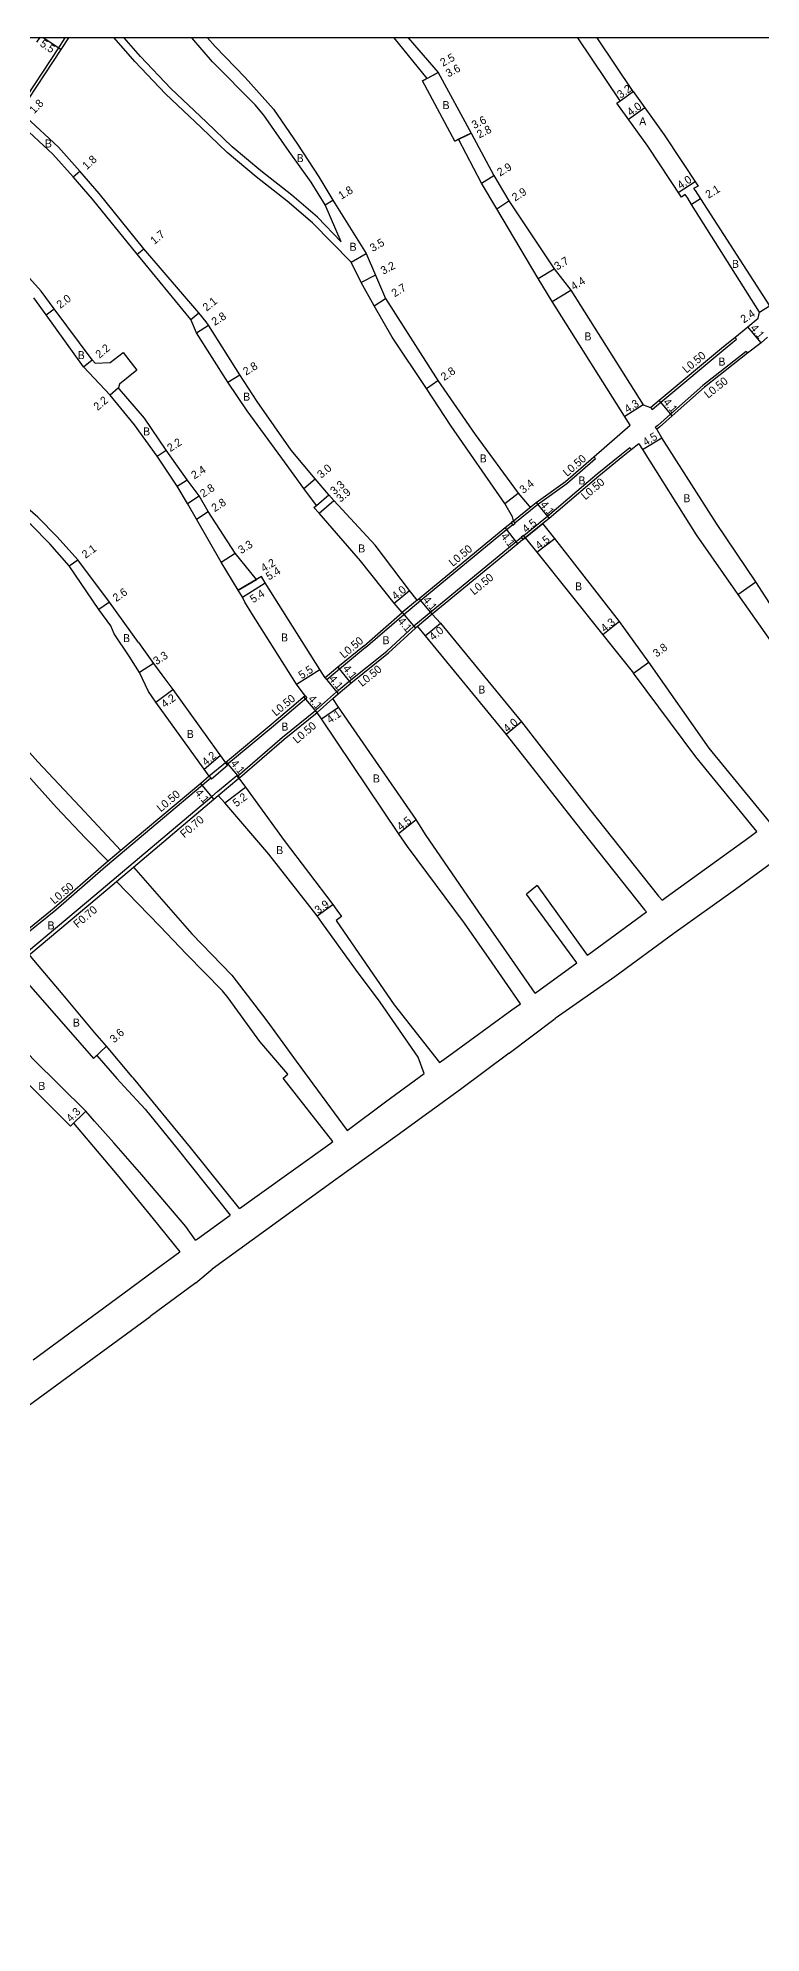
# Model space of a CAD drawing. Header units: metres. Extents: x -29069 to -12000, y -243240 to -120000.
# Drawn here: x -12991.5 to -12847, y -120378.9 to -120000 of the extents above; entities that cross this region are included whole.
import ezdxf

# ---------------------------------------------------------------- set-up
doc = ezdxf.new("R2010")
doc.units = ezdxf.units.M
doc.header["$LTSCALE"] = 2.5
for name, color, linetype in [('側溝・桝', 7, 'Continuous'), ('図郭', 7, 'Continuous'), ('幅員', 7, 'Continuous'), ('舗装', 7, 'Continuous'), ('道路', 7, 'Continuous')]:
    doc.layers.add(name, color=color, linetype=linetype)
doc.styles.get("Standard").update_dxf_attribs({"font": ''})
doc.styles.get('Standard').set_extended_font_data('@MS PGothic')

msp = doc.modelspace()

# ---------------------------------------------------------------- linework, layer by layer
at = {"layer": '側溝・桝'}
for points in [[(-12995.38, -120014.27), (-12987.35, -120001.99), (-12986.05, -120000)], [(-12991.19, -120000), (-12991.75, -120000.86)], [(-12852.18, -120059.86), (-12851.87, -120060.25)], [(-12868.71, -120074.27), (-12867.01, -120072.8), (-12854.16, -120062.08), (-12851.87, -120060.25)], [(-12849.95, -120062.66), (-12858.58, -120069.47), (-12865.04, -120075.19), (-12867.61, -120077.47), (-12868.1, -120077.86)], [(-12849.95, -120062.66), (-12849.64, -120063.05)], [(-12869.04, -120073.9), (-12868.71, -120074.27)], [(-12867.78, -120078.25), (-12868.1, -120077.86)], [(-12873.21, -120081.97), (-12874.88, -120083.31)], [(-12873.21, -120081.97), (-12872.9, -120082.36)], [(-12896.16, -120096.96), (-12891.63, -120093.31), (-12885.76, -120089.06), (-12880.06, -120084.11)], [(-12874.88, -120083.31), (-12879.73, -120087.22), (-12889.62, -120095.68), (-12894.4, -120099.53)], [(-12880.39, -120083.74), (-12880.06, -120084.11)], [(-12896.47, -120096.57), (-12892.9, -120093.7)], [(-12925.99, -120121.88), (-12918.38, -120115.28), (-12914.96, -120112.43), (-12897.81, -120098.29), (-12896.62, -120097.33)], [(-12890.58, -120097.09), (-12894.09, -120099.92)], [(-12894.87, -120099.9), (-12895.91, -120100.74), (-12916.35, -120117.62), (-12921.77, -120122.58)], [(-12915.72, -120112.42), (-12918.7, -120114.9)], [(-12912.67, -120115.21), (-12915.65, -120117.7)], [(-12951.63, -120147.62), (-12942.61, -120139.78), (-12935.99, -120134.48), (-12931.8, -120130.72), (-12929.27, -120128.62), (-12921.77, -120122.58)], [(-12925.99, -120121.88), (-12931.22, -120126.21), (-12933.78, -120128.33)], [(-12934.1, -120127.95), (-12933.78, -120128.33)], [(-12937.75, -120131.9), (-12944.41, -120137.57), (-12953.71, -120145.32)], [(-12938.09, -120131.53), (-12937.75, -120131.9)], [(-12935.68, -120134.87), (-12932.54, -120132.06)], [(-12954.03, -120144.93), (-12957.25, -120147.62)], [(-12953.59, -120145.47), (-12956.81, -120148.16)], [(-12954.03, -120144.93), (-12953.71, -120145.32), (-12953.59, -120145.47)], [(-13007.36, -120195.1), (-13004.61, -120192), (-12999.2, -120187.24), (-12993.38, -120182.52), (-12980.11, -120171.38), (-12956.76, -120151.63), (-12955.6, -120150.67)], [(-12956.93, -120148), (-12958.62, -120149.41), (-12978.02, -120165.69), (-12987.91, -120174.36), (-12995.2, -120180.27), (-13001.04, -120185), (-13006.15, -120189.35), (-13006.24, -120189.46)], [(-12957.25, -120147.62), (-12956.93, -120148), (-12956.81, -120148.16)], [(-12955.6, -120150.67), (-12951.76, -120147.47)], [(-12955.44, -120151.45), (-12951.31, -120148.01)], [(-12951.63, -120147.62), (-12951.76, -120147.47)], [(-12951.31, -120148.01), (-12951.63, -120147.62)], [(-12974.9, -120162.42), (-12977.45, -120164.56)], [(-12975.82, -120168.67), (-12972.41, -120165.79)]]:
    msp.add_lwpolyline(points, dxfattribs=at)
for points in [[(-12896.94, -120096.95), (-12896.62, -120097.33), (-12896.56, -120097.41), (-12896.09, -120097.04), (-12896.16, -120096.96), (-12896.47, -120096.57)], [(-12894.93, -120099.82), (-12894.87, -120099.9), (-12894.56, -120100.29), (-12894.09, -120099.92), (-12894.4, -120099.53), (-12894.47, -120099.45)]]:
    msp.add_lwpolyline(points, close=True, dxfattribs=at)
at = {"layer": '図郭'}
msp.add_lwpolyline([(-13600, -120600), (-12800, -120600), (-12800, -120000), (-13600, -120000)], close=True, dxfattribs=at)
at = {"layer": '幅員'}
for points in [[(-12990.34, -120000), (-12986.85, -120002.31)], [(-12914.65, -120008.6), (-12911.47, -120006.92)], [(-12911.47, -120006.92), (-12913.68, -120008.09)], [(-12908.15, -120020.63), (-12904.93, -120019.02)], [(-12904.93, -120019.02), (-12907.44, -120020.27)], [(-12984.45, -120027.78), (-12983.15, -120026.61)], [(-12902.83, -120029.03), (-12900.35, -120027.54)], [(-12934.08, -120033.39), (-12932.55, -120032.45)], [(-12899.79, -120034.14), (-12897.35, -120032.57)], [(-12859.04, -120032.2), (-12860.84, -120033.29)], [(-12971.68, -120043.26), (-12970.36, -120042.15)], [(-12928.92, -120044.86), (-12925.9, -120043.08)], [(-12924.04, -120047.4), (-12926.86, -120048.91)], [(-12891.48, -120048.07), (-12888.32, -120046.14)], [(-12924.29, -120053.54), (-12922, -120052.12)], [(-12888.71, -120052.7), (-12884.95, -120050.41)], [(-12989.82, -120055.35), (-12988.23, -120054.13)], [(-12960.95, -120056.29), (-12959.32, -120054.97)], [(-12847.24, -120054.86), (-12845.24, -120053.54)], [(-12959.8, -120058.94), (-12957.43, -120057.45)], [(-12846.97, -120060.95), (-12849.58, -120057.79)], [(-12982.37, -120065.77), (-12980.68, -120064.36)], [(-12953.57, -120068.82), (-12951.17, -120067.36)], [(-12975.41, -120069.97), (-12977.05, -120071.44)], [(-12913.86, -120070.11), (-12911.55, -120068.52)], [(-12870.53, -120073.38), (-12874.2, -120075.66)], [(-12864.7, -120075.56), (-12867.33, -120072.42)], [(-12967.68, -120083.63), (-12965.84, -120082.42)], [(-12870.63, -120082.3), (-12866.79, -120079.96)], [(-12963.68, -120089.59), (-12961.7, -120088.34)], [(-12938.34, -120090.06), (-12936.05, -120088.12)], [(-12961.62, -120093.1), (-12959.29, -120091.55)], [(-12935.84, -120093.45), (-12933.33, -120091.32)], [(-12935.31, -120095), (-12932.35, -120092.46)], [(-12898.19, -120093.08), (-12895.51, -120090.98)], [(-12891.93, -120092.91), (-12889.3, -120096.06)], [(-12959.79, -120096.22), (-12957.44, -120094.7)], [(-12895.6, -120101.13), (-12898.12, -120097.9)], [(-12894.09, -120099.92), (-12890.58, -120097.09)], [(-12891.76, -120102.83), (-12888.19, -120100.1)], [(-12985.23, -120105.55), (-12983.54, -120104.31)], [(-12954.89, -120104.78), (-12952.1, -120103.02)], [(-12946.8, -120107.66), (-12951.45, -120110.4)], [(-12951.45, -120110.4), (-12947.84, -120108.27)], [(-12950.63, -120111.83), (-12946.09, -120108.92)], [(-12851.6, -120111.28), (-12848, -120108.75)], [(-12977.21, -120112.78), (-12979.35, -120114.26)], [(-12920.29, -120113.01), (-12917.2, -120110.47)], [(-12912.67, -120115.21), (-12915.28, -120112.05)], [(-12918.7, -120114.9), (-12916.02, -120118)], [(-12914.12, -120119.55), (-12911.04, -120116.99)], [(-12875.23, -120116.64), (-12878.59, -120119.32)], [(-12968.4, -120125.07), (-12971.18, -120126.83)], [(-12939.79, -120129.18), (-12935.16, -120126.23)], [(-12934.1, -120127.95), (-12931.47, -120131.1)], [(-12931.54, -120125.83), (-12928.96, -120129.01)], [(-12872.44, -120127.02), (-12869.37, -120124.78)], [(-12967.91, -120132.78), (-12964.54, -120130.27)], [(-12934.84, -120136.11), (-12931.45, -120133.79)], [(-12894.83, -120136.73), (-12897.91, -120139.28)], [(-12958.29, -120146.18), (-12955.09, -120143.46)], [(-12953.85, -120144.77), (-12951.23, -120147.94)], [(-12956.31, -120152.17), (-12958.94, -120149.03)], [(-12954.17, -120152.93), (-12950.01, -120149.81)], [(-12919.43, -120159.02), (-12915.87, -120156.28)], [(-12935.71, -120175.5), (-12932.54, -120173.23)], [(-12977.76, -120201.57), (-12980.37, -120204)], [(-12985.01, -120217.57), (-12981.95, -120214.54)]]:
    msp.add_lwpolyline(points, dxfattribs=at)
at = {"layer": '幅員', "flags": 128}
for points in [[(-12875.14, -120012.58), (-12872.54, -120010.71)], [(-12870.21, -120013.96), (-12873.46, -120016.3)], [(-12863.5, -120030.9), (-12860.16, -120028.69)], [(-12935.68, -120134.87), (-12938.34, -120131.75)]]:
    msp.add_lwpolyline(points, dxfattribs=at)
at = {"layer": '道路'}
for points in [[(-12994.88, -120014.6), (-12986.85, -120002.31), (-12985.33, -120000)], [(-12928.92, -120044.86), (-12936.63, -120036.94), (-12941.68, -120032.63), (-12947.9, -120027.75), (-12953.68, -120022.88), (-12958.86, -120017.94), (-12966.02, -120011.17), (-12972.11, -120004.74), (-12976.28, -120000)], [(-12930.91, -120040.78), (-12935.59, -120035.85), (-12940.73, -120031.47), (-12946.96, -120026.59), (-12952.68, -120021.76), (-12957.81, -120016.87), (-12964.96, -120010.11), (-12971.01, -120003.73), (-12974.29, -120000)], [(-12930.91, -120040.78), (-12934.08, -120033.39), (-12936.91, -120028.87), (-12941.27, -120022.68), (-12946.35, -120015.46), (-12948.05, -120013.4), (-12956.63, -120004.77), (-12960.73, -120000)], [(-12957.63, -120000), (-12956.06, -120001.73), (-12950.08, -120007.91), (-12944.42, -120014.22), (-12939.64, -120021.26), (-12935.32, -120027.75), (-12932.55, -120032.45), (-12925.9, -120043.08), (-12924.04, -120047.4), (-12922, -120052.12), (-12911.55, -120068.52), (-12904.07, -120079.3), (-12895.51, -120090.98), (-12893.33, -120093.61), (-12892.9, -120093.7)], [(-12913.68, -120008.09), (-12920.31, -120000)], [(-12917.47, -120000), (-12911.47, -120006.92), (-12904.93, -120019.02), (-12900.35, -120027.54), (-12897.35, -120032.57), (-12888.32, -120046.14), (-12884.95, -120050.41), (-12870.53, -120073.38), (-12869.04, -120073.9)], [(-12875.14, -120012.58), (-12883.57, -120000)], [(-12872.54, -120010.71), (-12879.72, -120000)], [(-12913.68, -120008.09), (-12914.65, -120008.6)], [(-12908.15, -120020.63), (-12914.65, -120008.6)], [(-12872.54, -120010.71), (-12866.33, -120019.37), (-12859.56, -120029.61), (-12860.43, -120030.1)], [(-12915.72, -120112.42), (-12917.2, -120110.47), (-12924.06, -120101.4), (-12932.35, -120092.46), (-12933.33, -120091.32), (-12936.05, -120088.12), (-12940.91, -120082.4), (-12947.69, -120072.72), (-12951.17, -120067.36), (-12957.43, -120057.45), (-12957.84, -120056.79), (-12959.32, -120054.97), (-12970.36, -120042.15), (-12979.25, -120031.1), (-12983.15, -120026.61), (-12987.39, -120021.87), (-12993.87, -120015.82), (-12994.88, -120014.6)], [(-12862.11, -120031.3), (-12862.89, -120031.81), (-12869.62, -120021.64), (-12875.79, -120013.05), (-12875.14, -120012.58)], [(-12918.7, -120114.9), (-12920.29, -120113.01), (-12927.02, -120104.54), (-12935.31, -120095), (-12936.33, -120093.86), (-12935.84, -120093.45), (-12938.34, -120090.06), (-12942.77, -120084.04), (-12949.66, -120074.53), (-12953.57, -120068.82), (-12959.8, -120058.94), (-12960.95, -120056.29), (-12971.68, -120043.26), (-12980.59, -120032.24), (-12984.45, -120027.78), (-12988.55, -120023.21), (-12995.12, -120017.11), (-12995.99, -120016.3)], [(-12907.44, -120020.27), (-12908.15, -120020.63)], [(-12873.09, -120077.41), (-12888.71, -120052.7), (-12891.48, -120048.07), (-12899.79, -120034.14), (-12902.83, -120029.03), (-12907.44, -120020.27)], [(-12990.86, -120050.62), (-13002.6, -120037.64), (-13005.17, -120034.99), (-13005.54, -120032.82)], [(-12861.6, -120032.04), (-12862.11, -120031.3)], [(-12847.52, -120056.05), (-12847.24, -120054.86), (-12860.84, -120033.29), (-12861.6, -120032.04)], [(-12860.43, -120030.1), (-12860.16, -120030.5), (-12859.04, -120032.2), (-12845.24, -120053.54), (-12844.98, -120053.91)], [(-12896.47, -120096.57), (-12896.62, -120095.76), (-12898.19, -120093.08), (-12908.87, -120077.64), (-12913.86, -120070.11), (-12920.66, -120059.84), (-12924.29, -120053.54), (-12926.86, -120048.91), (-12928.92, -120044.86)], [(-12938.09, -120131.53), (-12939.79, -120129.18), (-12948.73, -120115.06), (-12950.14, -120112.8), (-12950.63, -120111.83), (-12951.45, -120110.4), (-12954.89, -120104.78), (-12959.79, -120096.22), (-12961.62, -120093.1), (-12963.68, -120089.59), (-12967.68, -120083.63), (-12972.17, -120077.38), (-12977.05, -120071.44), (-12982.37, -120065.77), (-12989.82, -120055.35), (-12992.29, -120051.93)], [(-12980.04, -120065.05), (-12980.68, -120064.36), (-12988.23, -120054.13), (-12990.86, -120050.62)], [(-12869.04, -120073.9), (-12867.33, -120072.42), (-12854.48, -120061.69), (-12852.18, -120059.86), (-12849.58, -120057.79), (-12847.52, -120056.05)], [(-12845.66, -120059.84), (-12846.97, -120060.95), (-12849.64, -120063.05), (-12858.26, -120069.85), (-12864.7, -120075.56), (-12867.28, -120077.85), (-12867.78, -120078.25)], [(-12980.04, -120065.05), (-12977.05, -120064.9), (-12974.47, -120062.91)], [(-12974.47, -120062.91), (-12971.7, -120066.41)], [(-12971.42, -120120.87), (-12977.21, -120112.78), (-12983.54, -120104.31), (-12987.63, -120099.76), (-12991.53, -120095.79), (-12993.5, -120094.11), (-12995.84, -120092.34), (-13007.51, -120083.39), (-13009.61, -120081.15), (-13012.26, -120078.17), (-13020.79, -120069.76), (-13022.78, -120067.68)], [(-12971.7, -120066.41), (-12975.21, -120069.22), (-12975.41, -120069.97)], [(-12976.27, -120119.16), (-12976.93, -120117.55), (-12979.35, -120114.26), (-12985.23, -120105.55), (-12989.1, -120101.12), (-12992.82, -120097.33), (-12994.87, -120095.93), (-12997.24, -120094.2), (-13008.9, -120084.83), (-13011.05, -120082.46), (-13013.7, -120079.55), (-13022.09, -120071.07), (-13023.74, -120069.54)], [(-12934.1, -120127.95), (-12935.16, -120126.23), (-12946.09, -120108.92), (-12946.8, -120107.66), (-12947.84, -120108.27), (-12952.1, -120103.02), (-12957.44, -120094.7), (-12959.29, -120091.55), (-12961.7, -120088.34), (-12965.84, -120082.42), (-12970.2, -120076.04), (-12975.16, -120070.24), (-12975.41, -120069.97)], [(-12892.9, -120093.7), (-12891.93, -120092.91), (-12886.07, -120088.67), (-12880.39, -120083.74), (-12873.09, -120077.41)], [(-12848, -120108.75), (-12855.87, -120097.07), (-12866.79, -120079.96), (-12867.78, -120078.25)], [(-12871.36, -120081.13), (-12872.9, -120082.36), (-12874.56, -120083.7), (-12879.41, -120087.6), (-12889.3, -120096.06), (-12890.58, -120097.09)], [(-12871.36, -120081.13), (-12870.63, -120082.3), (-12859.94, -120099.36), (-12851.6, -120111.28)], [(-12915.72, -120112.42), (-12915.28, -120112.05), (-12898.12, -120097.9), (-12896.94, -120096.95), (-12896.47, -120096.57)], [(-12869.37, -120124.78), (-12875.23, -120116.64), (-12888.19, -120100.1), (-12890.58, -120097.09)], [(-12894.09, -120099.92), (-12894.56, -120100.29), (-12895.6, -120101.13), (-12912.67, -120115.21)], [(-12894.09, -120099.92), (-12891.76, -120102.83), (-12878.59, -120119.32), (-12872.44, -120127.02)], [(-12823.17, -120140.61), (-12827.67, -120138.66), (-12837.11, -120125.64), (-12848, -120108.75)], [(-12851.6, -120111.28), (-12842.1, -120124.82), (-12833.24, -120137.2), (-12830.89, -120140.94), (-12830.11, -120145.69)], [(-12926.32, -120121.5), (-12918.7, -120114.9)], [(-12912.67, -120115.21), (-12911.04, -120116.99), (-12894.83, -120136.73), (-12890.88, -120141.82)], [(-13014.1, -120120.68), (-13002.09, -120132.96), (-12991.51, -120144.71), (-12983.11, -120153.62), (-12974.9, -120162.42)], [(-12957.25, -120147.62), (-12958.29, -120146.18), (-12967.91, -120132.78), (-12969.39, -120130.65), (-12971.18, -120126.83), (-12973.23, -120123.58), (-12976.27, -120119.16)], [(-12915.65, -120117.7), (-12916.02, -120118), (-12921.43, -120122.95)], [(-12915.65, -120117.7), (-12914.12, -120119.55), (-12897.91, -120139.28), (-12894, -120144.27)], [(-12977.45, -120164.56), (-12981.98, -120159.96), (-12987.8, -120153.82), (-12997.52, -120142.99), (-13007.11, -120132.43), (-13006.38, -120131.84), (-13015.25, -120122.8)], [(-12971.42, -120120.87), (-12968.4, -120125.07), (-12966.76, -120127.34), (-12964.54, -120130.27), (-12954.03, -120144.93)], [(-12926.32, -120121.5), (-12931.54, -120125.83), (-12934.1, -120127.95)], [(-12932.54, -120132.06), (-12931.47, -120131.1), (-12928.96, -120129.01), (-12921.43, -120122.95)], [(-12847.78, -120158.64), (-12860.02, -120143.71), (-12872.44, -120127.02)], [(-12845.23, -120156.77), (-12857.31, -120142.02), (-12869.37, -120124.78)], [(-12938.09, -120131.53), (-12944.73, -120137.19), (-12954.03, -120144.93)], [(-12914.05, -120159.23), (-12915.87, -120156.28), (-12931.45, -120133.79), (-12932.54, -120132.06)], [(-12951.31, -120148.01), (-12951.23, -120147.94), (-12942.28, -120140.16), (-12935.68, -120134.87)], [(-12917.66, -120161.66), (-12919.43, -120159.02), (-12934.84, -120136.11), (-12935.68, -120134.87)], [(-12890.88, -120141.82), (-12881.28, -120154.21), (-12867.46, -120171.57), (-12866.74, -120172.37)], [(-12894, -120144.27), (-12884.08, -120156.91), (-12870.26, -120174.28), (-12869.89, -120174.69)], [(-12957.25, -120147.62), (-12958.94, -120149.03), (-12974.9, -120162.42)], [(-12951.31, -120148.01), (-12950.01, -120149.81), (-12942.28, -120160.42), (-12932.54, -120173.23)], [(-12972.41, -120165.79), (-12956.31, -120152.17), (-12955.44, -120151.45)], [(-12934.73, -120176.85), (-12935.71, -120175.5), (-12945.32, -120163.2), (-12954.17, -120152.93), (-12955.44, -120151.45)], [(-12828.84, -120153.02), (-12841.44, -120162.42), (-12852.06, -120170.23), (-12864.39, -120179.03), (-12876.19, -120187.7), (-12888.13, -120196.04)], [(-12866.74, -120172.37), (-12865.92, -120171.76), (-12849.43, -120159.85), (-12847.78, -120158.64)], [(-12895.05, -120193.08), (-12901.3, -120184.07), (-12906.22, -120176.99), (-12917.66, -120161.66)], [(-12892.14, -120190.95), (-12898.44, -120181.87), (-12903.37, -120174.78), (-12914.05, -120159.23)], [(-12977.45, -120164.56), (-12978.34, -120165.31), (-12988.23, -120173.98), (-12995.52, -120179.88), (-12997.25, -120181.28)], [(-12972.41, -120165.79), (-12960.74, -120179.11), (-12952.74, -120187.36), (-12945.73, -120196.47), (-12939.91, -120204.59), (-12929.66, -120218.42)], [(-12993.21, -120183.29), (-12992.94, -120183.06), (-12979.65, -120171.92), (-12975.82, -120168.67)], [(-12932.55, -120220.6), (-12942.48, -120207.96), (-12941.55, -120207.17), (-12947.11, -120200.63), (-12953.46, -120191.92), (-12954.58, -120190.53), (-12961.79, -120183.14), (-12967.14, -120177.6), (-12975.82, -120168.67)], [(-12891.73, -120169.44), (-12893.84, -120171.16)], [(-12891.73, -120169.44), (-12881.7, -120183.35)], [(-12932.54, -120173.23), (-12931.74, -120174.36)], [(-12883.79, -120184.88), (-12893.84, -120171.16)], [(-12914.28, -120207.03), (-12915.48, -120203.74), (-12923.09, -120192.77), (-12927.99, -120186.17), (-12934.73, -120176.85)], [(-12931.74, -120174.36), (-12930.84, -120175.62), (-12931.9, -120176.46)], [(-12931.9, -120176.46), (-12927.33, -120183.07), (-12920.32, -120193.3), (-12911.26, -120204.84)], [(-12881.7, -120183.35), (-12881.41, -120183.15), (-12869.89, -120174.69)], [(-12972.64, -120207.7), (-12977.76, -120201.57), (-12980.11, -120198.91), (-12986.43, -120191.27), (-12992.29, -120184.38), (-12993.21, -120183.29)], [(-12892.14, -120190.95), (-12883.79, -120184.88)], [(-12996.38, -120185.85), (-12995.27, -120187.04), (-12980.37, -120204), (-12979.74, -120203.41), (-12975.71, -120208.04), (-12974.24, -120209.64)], [(-12981.95, -120214.54), (-12992.39, -120204.23), (-13001.52, -120194.4), (-13003.72, -120192.14)], [(-13006.84, -120195.57), (-13004.99, -120197.58), (-12985.01, -120217.57)], [(-12911.26, -120204.84), (-12909.38, -120203.47), (-12896.78, -120194.33), (-12895.05, -120193.08)], [(-12897.29, -120202.99), (-12907.05, -120210.21), (-12919.72, -120219.4), (-12931.92, -120228.21), (-12956.68, -120246.12)], [(-12951.24, -120234.03), (-12960.97, -120221.83), (-12972.41, -120207.97), (-12972.64, -120207.7)], [(-12929.66, -120218.42), (-12922.04, -120212.67), (-12914.28, -120207.03)], [(-12974.24, -120209.64), (-12970.09, -120214.18), (-12963.75, -120221.97), (-12957.99, -120229.16), (-12953.06, -120235.34)], [(-12960.01, -120240.35), (-12961.94, -120237.63), (-12970.73, -120227.26), (-12976.35, -120220.86), (-12980.19, -120216.54), (-12981.95, -120214.54)], [(-12984.41, -120216.97), (-12985.01, -120217.57)], [(-12984.41, -120216.97), (-12975.69, -120227.27), (-12968.48, -120236.05), (-12963.12, -120242.65)], [(-12951.24, -120234.03), (-12947.23, -120231.13), (-12933.18, -120221.07), (-12932.55, -120220.6)], [(-12960.01, -120240.35), (-12959.62, -120240.07), (-12953.06, -120235.34)], [(-12967.83, -120246.12), (-12963.12, -120242.65)], [(-12974.53, -120251.06), (-12967.83, -120246.12)], [(-12959.94, -120248.86), (-12969.04, -120255.61)], [(-12959.94, -120248.86), (-12956.68, -120246.12)], [(-12992.46, -120264.3), (-12974.53, -120251.06)], [(-13074.83, -120344.45), (-13036.29, -120304.76), (-12969.04, -120255.61)]]:
    msp.add_lwpolyline(points, dxfattribs=at)
at = {"layer": '道路', "flags": 128}
msp.add_lwpolyline([(-12897.29, -120202.99), (-12888.13, -120196.04)], dxfattribs=at)

# ---------------------------------------------------------------- texts
at = {"layer": '側溝・桝'}
for s, rotation, p in [('L0.50', 39.8433, (-12861.87, -120067.12)), ('L0.50', 38.2846, (-12857.54, -120072.15)), ('L0.50', 40.9298, (-12885.72, -120087.79)), ('L0.50', 40.5159, (-12882.07, -120092.46)), ('L0.50', 39.5187, (-12908.57, -120105.77)), ('L0.50', 39.5187, (-12904.32, -120111.47)), ('L0.50', 39.6557, (-12930.34, -120124.13)), ('L0.50', 38.8624, (-12926.7, -120129.79)), ('L0.50', 39.6557, (-12943.93, -120135.69)), ('L0.50', 40.3595, (-12939.71, -120141.17)), ('L0.50', 40.0034, (-12966.93, -120154.84)), ('F0.70', 40.2278, (-12962.25, -120160.01)), ('L0.50', 40.0034, (-12988.21, -120173.27)), ('F0.70', 40.2278, (-12983.58, -120178.02))]:
    msp.add_text(s, height=1.6, rotation=rotation, dxfattribs=at).set_placement(p)
at = {"layer": '幅員'}
for s, rotation, p in [('5.5', 326.453, (-12991.23, -120001.51)), ('2.5', 27.8341, (-12910.57, -120005.77)), ('3.6', 27.8341, (-12909.47, -120007.93)), ('3.2', 35.6839, (-12875.03, -120012.19)), ('1.8', 45.8714, (-12992.25, -120015.3)), ('4.0', 35.6839, (-12873.05, -120015.7)), ('3.6', 26.7067, (-12904.3, -120018.23)), ('2.8', 26.7067, (-12903.27, -120020.11)), ('1.8', 41.9808, (-12981.74, -120026.45)), ('2.9', 31.0891, (-12899.12, -120027.73)), ('1.8', 31.266, (-12930.85, -120032.36)), ('4.0', 33.4816, (-12863.07, -120030.31)), ('2.1', 31.4543, (-12857.47, -120032.18)), ('2.9', 32.7237, (-12896.11, -120032.73)), ('1.7', 39.9486, (-12968.21, -120041.4)), ('3.5', 30.4534, (-12924.57, -120042.83)), ('3.2', 28.0833, (-12922.47, -120047.37)), ('3.7', 31.3991, (-12887.7, -120046.51)), ('4.4', 31.2915, (-12884.41, -120050.52)), ('2.0', 37.5238, (-12987.01, -120054.19)), ('2.1', 39.016, (-12957.77, -120054.74)), ('2.7', 31.8328, (-12920.2, -120051.88)), ('2.8', 32.2624, (-12956.16, -120057.59)), ('2.4', 33.3283, (-12850.41, -120057.1)), ('4.1', 309.5697, (-12849.22, -120058.07)), ('2.2', 39.8993, (-12979.17, -120064.14)), ('2.8', 31.2377, (-12949.9, -120067.53)), ('2.8', 34.6535, (-12910.28, -120068.61)), ('2.2', 39.8993, (-12979.56, -120074.59)), ('4.3', 31.8769, (-12873.67, -120075.04)), ('4.1', 309.8705, (-12866.61, -120072.89)), ('4.5', 31.3022, (-12870.02, -120081.64)), ('2.2', 33.2731, (-12965.02, -120082.82)), ('2.4', 32.2558, (-12960.23, -120088.28)), ('3.0', 40.3515, (-12934.85, -120088.15)), ('2.8', 32.99, (-12958.45, -120091.95)), ('3.3', 40.3567, (-12932.24, -120091.44)), ('3.9', 40.6199, (-12931.02, -120092.94)), ('3.4', 38.1418, (-12894.47, -120091.18)), ('2.8', 32.99, (-12956.17, -120094.83)), ('4.1', 309.7893, (-12891.21, -120093.39)), ('4.5', 38.8566, (-12893.91, -120099.05)), ('2.1', 36.3776, (-12981.98, -120104.15)), ('3.3', 32.2212, (-12950.86, -120103.22)), ('4.1', 308.0186, (-12899.05, -120099.68)), ('4.5', 37.3775, (-12891.31, -120102.36)), ('4.2', 30.5623, (-12946.35, -120106.85)), ('5.4', 30.5623, (-12945.33, -120108.49)), ('2.6', 34.6908, (-12975.85, -120112.81)), ('5.4', 32.685, (-12948.47, -120113.05)), ('4.0', 39.5537, (-12919.98, -120112.44)), ('4.1', 309.4984, (-12914.64, -120112.44)), ('4.1', 310.8856, (-12919.7, -120116.69)), ('4.3', 38.6105, (-12878.23, -120118.9)), ('4.0', 39.6189, (-12912.48, -120120.58)), ('3.3', 32.3364, (-12967.81, -120125.42)), ('3.8', 36.1565, (-12867.84, -120123.89)), ('5.5', 32.552, (-12938.79, -120128.25)), ('4.1', 309.7715, (-12933.44, -120128.21)), ('4.1', 309.1304, (-12930.64, -120126.14)), ('4.2', 36.5979, (-12966.13, -120134.02)), ('4.1', 310.4332, (-12937.61, -120132.22)), ('4.1', 34.3772, (-12933.12, -120137.14)), ('4.0', 39.6338, (-12897.66, -120138.95)), ('4.2', 40.3909, (-12957.9, -120145.6)), ('4.1', 309.6215, (-12953.08, -120145.1)), ('4.1', 309.9508, (-12960.18, -120150.98)), ('5.2', 36.9016, (-12951.83, -120153.82)), ('4.5', 37.6634, (-12918.98, -120158.55)), ('3.9', 35.6574, (-12935.48, -120175.21)), ('3.6', 42.9634, (-12976.23, -120201.02)), ('4.3', 44.7401, (-12984.91, -120216.85))]:
    msp.add_text(s, height=1.6, rotation=rotation, dxfattribs=at).set_placement(p)
at = {"layer": '舗装'}
for s, p in [('B', (-12910.62, -120014.23)), ('A', (-12871.31, -120017.46)), ('B', (-12990.11, -120021.91)), ('B', (-12939.78, -120024.83)), ('B', (-12929.2, -120042.55)), ('B', (-12852.77, -120045.97)), ('B', (-12882.25, -120060.47)), ('B', (-12983.53, -120064.22)), ('B', (-12855.48, -120065.51)), ('B', (-12950.47, -120072.52)), ('B', (-12970.46, -120079.47)), ('B', (-12903.2, -120084.87)), ('B', (-12883.46, -120089.27)), ('B', (-12862.48, -120092.82)), ('B', (-12927.48, -120102.87)), ('B', (-12884.13, -120110.44)), ('B', (-12974.48, -120120.79)), ('B', (-12942.9, -120120.66)), ('B', (-12922.62, -120121.2)), ('B', (-12903.47, -120131.07)), ('B', (-12961.74, -120139.95)), ('B', (-12942.83, -120138.48)), ('B', (-12924.54, -120148.85)), ('B', (-12943.87, -120163.18)), ('B', (-12989.57, -120178.22)), ('B', (-12984.51, -120197.65)), ('B', (-12991.42, -120210.3))]:
    msp.add_text(s, height=1.6, dxfattribs=at).set_placement(p)

doc.saveas('drawing.dxf')
